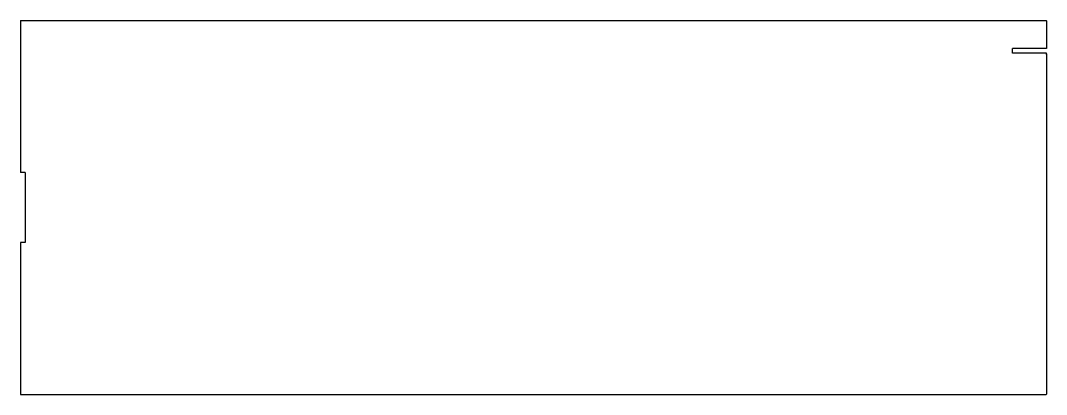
# Model space of a CAD drawing. Extents: x 5529 to 14309, y 2475 to 5675.
import ezdxf

# ---------------------------------------------------------------- set-up
doc = ezdxf.new("R2010")
doc.units = 9

msp = doc.modelspace()

# ---------------------------------------------------------------- linework, layer by layer
for p, q in [((5529.1, 5674.5), (14305.1, 5674.5)), ((5529.1, 5674.5), (5529.1, 4374.5)), ((14305.1, 5674.5), (14309.1, 5671.5)), ((14309.1, 5671.5), (14309.1, 5442.5)), ((14019.1, 5394.5), (14019.1, 5434.5)), ((14309.1, 5434.5), (14019.1, 5434.5)), ((14309.1, 5394.5), (14019.1, 5394.5)), ((14309.1, 5442.5), (14309.1, 5439.5)), ((14309.1, 5439.5), (14309.1, 5434.5)), ((14309.1, 5390.5), (14309.1, 5394.5)), ((14309.1, 5390.5), (14309.1, 5387.9)), ((14309.1, 5384.9), (14309.1, 5387.9)), ((14309.1, 5384.9), (14309.1, 2477.5)), ((5569.1, 4374.5), (5529.1, 4374.5)), ((5569.1, 4374.5), (5569.1, 3774.5)), ((5569.1, 3774.5), (5529.1, 3774.5)), ((5529.1, 3774.5), (5529.1, 2474.5)), ((5529.1, 2474.5), (14305.1, 2474.5)), ((14305.1, 2474.5), (14309.1, 2477.5))]:
    msp.add_line(p, q)

doc.saveas('drawing.dxf')
